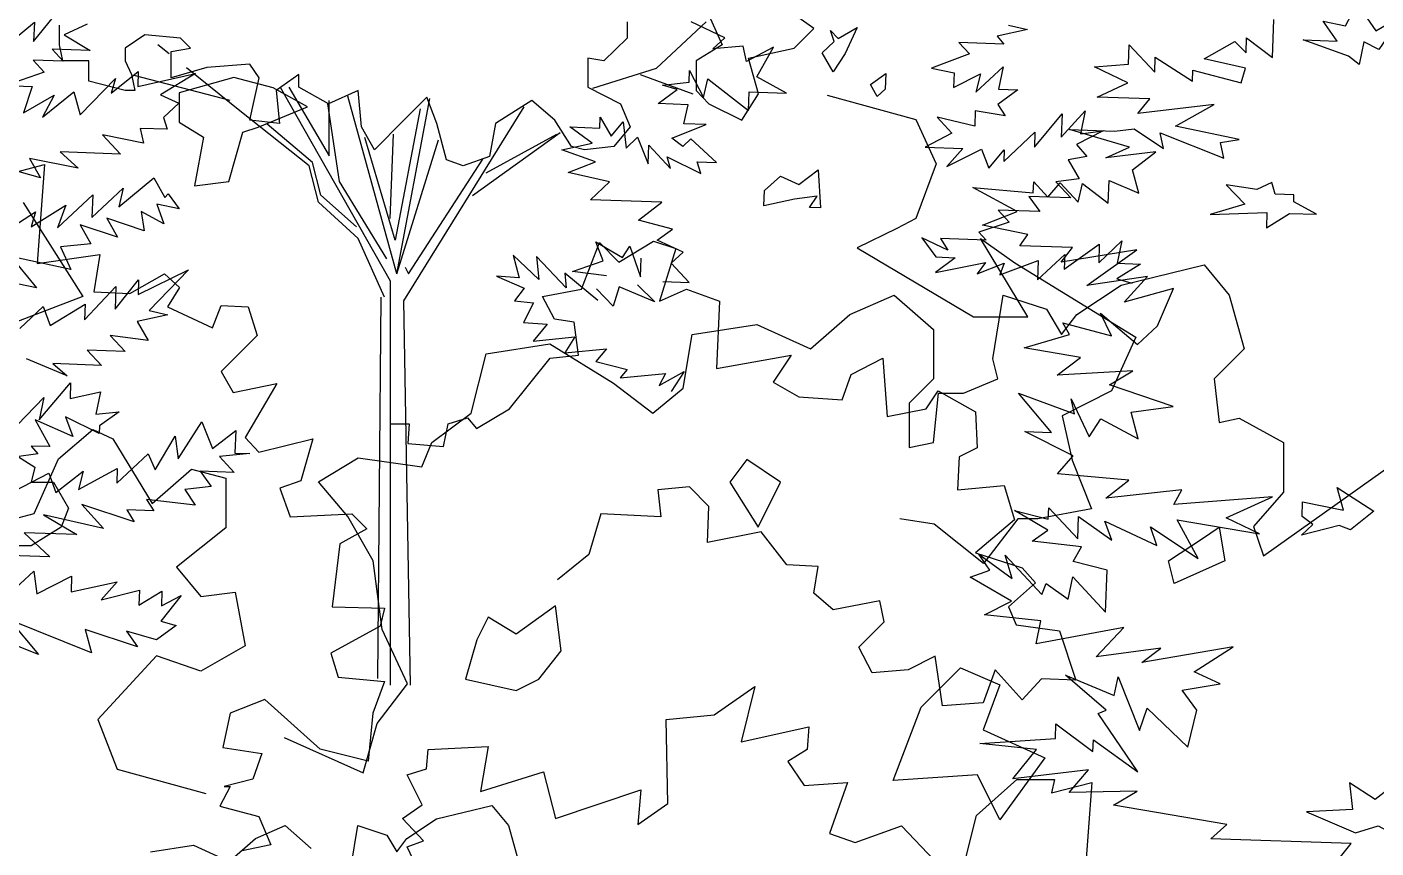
# Model space of a CAD drawing. Header units: inches. Extents: x -11 to 128, y 7 to 56.
# Drawn here: x 61.2419 to 61.6682, y 23.1173 to 23.3767 of the extents above; entities that cross this region are included whole.
import ezdxf

# ---------------------------------------------------------------- set-up
doc = ezdxf.new("R2010")
doc.units = ezdxf.units.IN
doc.header["$MEASUREMENT"] = 0
doc.layers.add('CAY', color=94, linetype='Continuous')
doc.layers.add('CAY-3', color=61, linetype='Continuous')
picture_1 = doc.add_image_def('image1.jpg', size_in_pixel=(1680, 1093))

# ---------------------------------------------------------------- blocks, each defined once
blk = doc.blocks.new('A$C76451831')
at = {"layer": 'CAY'}
for p, q in [((2385.26, 1838.17), (2361.63, 1849.42)), ((2598.44, 1843.87), (2576.97, 1839.18)), ((2584.95, 1847.06), (2598.44, 1843.87)), ((2376.83, 1830.3), (2385.26, 1838.17)), ((2581.76, 1833.57), (2550.08, 1834.68)), ((2550.08, 1834.68), (2557.51, 1826.71)), ((2576.97, 1839.18), (2581.76, 1833.57)), ((2398.19, 1832.28), (2376.83, 1830.3)), ((2400.53, 1821.31), (2398.19, 1832.28)), ((2419.46, 1831.53), (2400.53, 1821.31)), ((2407.86, 1810.63), (2419.46, 1831.53)), ((2557.51, 1826.71), (2530.88, 1816.76)), ((2360.15, 1806.86), (2360.43, 1815.01)), ((2360.43, 1815.01), (2370.19, 1796.08)), ((2530.88, 1816.76), (2546.62, 1813.49)), ((2562.01, 1799.81), (2581.21, 1817.72)), ((2581.21, 1817.72), (2577.94, 1801.97)), ((2341.5, 1804.79), (2360.15, 1806.86)), ((2351.81, 1801.71), (2341.5, 1804.79)), ((2370.19, 1796.08), (2373.37, 1809.12)), ((2373.37, 1809.12), (2402.04, 1786.81)), ((2428.75, 1799.02), (2407.86, 1810.63)), ((2546.62, 1813.49), (2546.26, 1803.08)), ((2546.26, 1803.08), (2565.18, 1812.84)), ((2565.18, 1812.84), (2562.01, 1799.81)), ((2338.32, 1791.75), (2351.81, 1801.71)), ((2402.04, 1786.81), (2402.5, 1799.94)), ((2402.5, 1799.94), (2428.75, 1799.02)), ((2591.52, 1801.5), (2577.56, 1791.1)), ((2577.94, 1801.97), (2591.52, 1801.5)), ((2359.59, 1791.01), (2338.32, 1791.75)), ((2356.4, 1777.52), (2359.59, 1791.01)), ((2561.55, 1786.68), (2561.17, 1775.81)), ((2582.72, 1783.22), (2561.55, 1786.68)), ((2577.56, 1791.1), (2582.72, 1783.22)), ((2622.08, 1768.24), (2639.04, 1786.69)), ((2639.04, 1786.69), (2635.75, 1770.49)), ((2297.39, 1774.6), (2297.66, 1782.29)), ((2297.66, 1782.29), (2305.35, 1768.88)), ((2305.35, 1768.88), (2313.86, 1779.01)), ((2313.86, 1779.01), (2315.93, 1760.35)), ((2347.89, 1767.39), (2372.24, 1776.97)), ((2372.24, 1776.97), (2356.4, 1777.52)), ((2561.17, 1775.81), (2534.65, 1782.18)), ((2534.65, 1782.18), (2545.14, 1770.93)), ((2603.25, 1761.19), (2622.65, 1784.54)), ((2622.65, 1784.54), (2622.08, 1768.24)), ((2292.03, 1763.9), (2276.12, 1775.34)), ((2276.12, 1775.34), (2297.39, 1774.6)), ((2315.93, 1760.35), (2323.91, 1768.23)), ((2323.91, 1768.23), (2331.4, 1749.38)), ((2355.85, 1761.67), (2347.89, 1767.39)), ((2361.47, 1766.92), (2355.85, 1761.67)), ((2379.47, 1750.42), (2361.47, 1766.92)), ((2545.14, 1770.93), (2526.22, 1761.16)), ((2581.6, 1751.07), (2603.62, 1771.61)), ((2603.62, 1771.61), (2603.25, 1761.19)), ((2651.69, 1772.65), (2632.77, 1762.88)), ((2635.75, 1770.49), (2651.69, 1772.65)), ((2270.57, 1759.21), (2292.03, 1763.9)), ((2294.29, 1750.68), (2270.57, 1759.21)), ((2331.4, 1749.38), (2331.86, 1762.51)), ((2331.86, 1762.51), (2347.15, 1746.11)), ((2526.22, 1761.16), (2552.92, 1760.23)), ((2552.92, 1760.23), (2541.6, 1747.48)), ((2541.6, 1747.48), (2566.05, 1759.77)), ((2566.05, 1759.77), (2571.02, 1746.45)), ((2571.02, 1746.45), (2581.89, 1759.22)), ((2581.89, 1759.22), (2581.6, 1751.07)), ((2632.77, 1762.88), (2640.18, 1754.46)), ((2275, 1743.19), (2294.29, 1750.68)), ((2347.15, 1746.11), (2344.72, 1754.36)), ((2344.72, 1754.36), (2368.33, 1742.65)), ((2365.9, 1750.9), (2379.47, 1750.42)), ((2368.33, 1742.65), (2365.9, 1750.9)), ((2640.18, 1754.46), (2626.96, 1752.21)), ((2626.96, 1752.21), (2634.64, 1738.79)), ((2304.23, 1736.73), (2275, 1743.19)), ((2634.64, 1738.79), (2618.26, 1736.64)), ((2290.64, 1724.06), (2304.23, 1736.73)), ((2618.26, 1736.64), (2628.74, 1725.4)), ((1891.44, 1722.19), (1933.31, 1656.12)), ((2340.88, 1722.3), (2290.64, 1724.06)), ((2324.58, 1709.73), (2340.88, 1722.3)), ((2628.74, 1725.4), (2599.32, 1726.42)), ((2599.32, 1726.42), (2607.1, 1715.73)), ((2348.38, 1703.45), (2324.58, 1709.73)), ((2577.68, 1716.75), (2585.55, 1708.32)), ((2607.1, 1715.73), (2577.68, 1716.75)), ((2337.68, 1695.67), (2348.38, 1703.45)), ((2585.55, 1708.32), (2564.01, 1701.36)), ((2564.01, 1701.36), (2569.25, 1695.74)), ((2294.59, 1694.45), (2313.24, 1683.37)), ((2299.57, 1681.13), (2294.59, 1694.45)), ((2313.24, 1683.37), (2318.5, 1691.35)), ((2318.5, 1691.35), (2325.91, 1669.79)), ((2355.97, 1687.32), (2337.68, 1695.67)), ((2523.99, 1697.32), (2533.94, 1683.83)), ((2542.26, 1688.52), (2523.99, 1697.32)), ((2569.25, 1695.74), (2537.11, 1696.86)), ((2537.11, 1696.86), (2542.26, 1688.52)), ((2624.27, 1675.23), (2648.9, 1692.96)), ((2648.45, 1679.83), (2664.84, 1695.12)), ((2648.9, 1692.96), (2648.45, 1679.83)), ((2664.84, 1695.12), (2661.57, 1679.37)), ((2236.31, 1685.23), (2240.6, 1669.26)), ((2254.38, 1667.88), (2236.31, 1685.23)), ((2252.8, 1684.11), (2254.38, 1667.88)), ((2273.61, 1662.02), (2252.8, 1684.11)), ((2278.01, 1673.72), (2299.57, 1681.13)), ((2325.91, 1669.79), (2326.36, 1682.92)), ((2347.54, 1679.46), (2355.97, 1687.32)), ((2547.52, 1683.35), (2533.56, 1672.96)), ((2533.94, 1683.83), (2547.52, 1683.35)), ((2578.82, 1671.38), (2605.9, 1681.31)), ((2605.43, 1667.73), (2624.63, 1685.65)), ((2605.9, 1681.31), (2605.43, 1667.73)), ((2624.63, 1685.65), (2624.27, 1675.23)), ((2272.6, 1672.39), (2273.61, 1662.02)), ((2295.85, 1653.27), (2272.6, 1672.39)), ((2301.92, 1670.62), (2278.01, 1673.72)), ((2360.21, 1665.87), (2347.54, 1679.46)), ((2533.56, 1672.96), (2568.69, 1679.89)), ((2568.69, 1679.89), (2562.98, 1671.93)), ((2562.98, 1671.93), (2581.82, 1679.44)), ((2581.82, 1679.44), (2578.82, 1671.38)), ((2677.86, 1678.8), (2661.19, 1668.5)), ((2661.57, 1679.37), (2677.86, 1678.8)), ((2664.25, 1664.12), (2722.62, 1678.28)), ((2722.62, 1678.28), (2740.31, 1657.04)), ((2224.56, 1670.43), (2244.05, 1661.86)), ((2240.6, 1669.26), (2224.56, 1670.43)), ((2244.05, 1661.86), (2237.18, 1653)), ((2310.84, 1662.93), (2306.71, 1649.32)), ((2336, 1652.18), (2310.84, 1662.93)), ((2323.91, 1664.2), (2336, 1652.18)), ((2341.65, 1666.52), (2360.21, 1665.87)), ((2633, 1643.47), (2664.25, 1664.12)), ((2661.19, 1668.5), (2671.96, 1665.41)), ((1933.31, 1656.12), (1850.76, 1624.27)), ((2237.18, 1653), (2250.52, 1651.57)), ((2306.71, 1649.32), (2295.06, 1661.39)), ((2473.21, 1643.47), (2504.46, 1657.04)), ((2504.46, 1657.04), (2532.18, 1632.86)), ((2574.04, 1612.21), (2581.11, 1657.04)), ((2581.11, 1657.04), (2611.77, 1647.01)), ((2740.31, 1657.04), (2750.93, 1619.29)), ((2250.52, 1651.57), (2243.68, 1637.7)), ((2445.5, 1619.29), (2473.21, 1643.47)), ((2611.77, 1647.01), (2622.39, 1629.32)), ((2622.39, 1629.32), (2633, 1643.47)), ((2243.68, 1637.7), (2260.17, 1636.58)), ((2260.17, 1636.58), (2250.41, 1624.7)), ((2362.36, 1629.32), (2407.77, 1636.4)), ((2407.77, 1636.4), (2445.5, 1619.29)), ((2250.41, 1624.7), (2279.71, 1627.56)), ((2279.71, 1627.56), (2272.61, 1616.4)), ((2355.88, 1591.57), (2362.36, 1629.32)), ((2532.18, 1632.86), (2532.18, 1598.05)), ((2206.7, 1573.87), (2217.32, 1615.75)), ((2217.32, 1615.75), (2262.13, 1622.83)), ((2262.13, 1622.83), (2306.94, 1595.11)), ((2272.61, 1616.4), (2301.91, 1619.26)), ((2301.91, 1619.26), (2294.59, 1610.35)), ((2750.93, 1619.29), (2729.7, 1598.05)), ((2294.59, 1610.35), (2316.52, 1604.76)), ((2316.52, 1604.76), (2311.64, 1598.82)), ((2577.58, 1598.05), (2574.04, 1612.21)), ((2311.64, 1598.82), (2343.64, 1601.95)), ((2339.03, 1593.3), (2356.71, 1603.22)), ((2343.64, 1601.95), (2339.03, 1593.3)), ((2356.71, 1603.22), (2347.62, 1589.13)), ((2532.18, 1598.05), (2515.08, 1580.95)), ((2553.4, 1588.03), (2577.58, 1598.05)), ((2729.7, 1598.05), (2733.24, 1567.38)), ((2306.94, 1595.11), (2334.65, 1573.87)), ((2334.65, 1573.87), (2355.88, 1591.57)), ((2532.18, 1553.22), (2535.71, 1588.03)), ((2535.71, 1588.03), (2553.4, 1588.03)), ((2515.08, 1580.95), (2515.08, 1549.69)), ((2178.99, 1553.22), (2206.7, 1573.87)), ((2733.24, 1567.38), (2747.39, 1570.33)), ((2747.39, 1570.33), (2778.64, 1553.22)), ((1916.21, 1541.69), (1940.38, 1562.33)), ((1940.38, 1562.33), (1954.53, 1555.85)), ((1954.53, 1555.85), (1982.25, 1510.43)), ((2171.92, 1536.12), (2178.99, 1553.22)), ((2515.08, 1549.69), (2532.18, 1553.22)), ((2778.64, 1553.22), (2778.64, 1518.42)), ((1899.11, 1503.35), (1916.21, 1541.69)), ((2099.39, 1525.5), (2127.11, 1542.61)), ((2127.11, 1542.61), (2171.92, 1536.12)), ((2764.49, 1473.59), (2857.65, 1539.66)), ((1982.25, 1510.43), (2009.96, 1534.61)), ((2009.96, 1534.61), (2034.13, 1528.12)), ((2034.13, 1528.12), (2034.13, 1493.32)), ((2120.03, 1501.32), (2099.39, 1525.5)), ((2778.64, 1518.42), (2757.41, 1494.24)), ((1874.34, 1496.86), (1899.11, 1503.35)), ((2137.72, 1470.05), (2120.03, 1501.32)), ((2034.13, 1493.32), (1999.34, 1465.6)), ((2757.41, 1494.24), (2764.49, 1473.59)), ((1999.34, 1465.6), (2016.44, 1444.95)), ((2144.2, 1421.69), (2137.72, 1470.05)), ((2016.44, 1444.95), (2040.62, 1447.9)), ((2040.62, 1447.9), (2047.69, 1410.15)), ((2161.89, 1383.34), (2144.2, 1421.69)), ((2047.69, 1410.15), (2016.44, 1392.45)), ((1985.19, 1403.07), (1943.92, 1358.24)), ((2016.44, 1392.45), (1985.19, 1403.07)), ((2140.67, 1355.62), (2161.89, 1383.34)), ((1943.92, 1358.24), (1957.48, 1323.44)), ((2130.64, 1320.82), (2140.67, 1355.62)), ((2075.22, 1345.59), (2130.64, 1320.82)), ((1957.48, 1323.44), (2019.98, 1306.33)), ((4834.43, 569.52), (4869.41, 602.16)), ((5268.01, 577.07), (5268.94, 603.78)), ((5249.55, 580.43), (5249.91, 590.84)), ((5249.91, 590.84), (5268.01, 577.07)), ((4491.49, 579.54), (4483.4, 586.04)), ((5166.8, 572.44), (5167.27, 586.02)), ((5167.27, 586.02), (5185.18, 566.81)), ((5219.94, 576.02), (5241.67, 588.41)), ((5241.67, 588.41), (5249.55, 580.43)), ((4541.19, 539.64), (4503.71, 569.74)), ((5142.71, 570.56), (5166.8, 572.44)), ((5166.34, 559.31), (5142.71, 570.56)), ((5185.18, 566.81), (5185.54, 577.23)), ((5185.54, 577.23), (5211.69, 560.45)), ((5249.17, 569.56), (5219.94, 576.02)), ((4534.5, 546.71), (4466.89, 564.41)), ((4789.61, 555.37), (4834.43, 569.52)), ((4823.03, 565.2), (4859.98, 551.43)), ((5211.69, 560.45), (5211.96, 568.14)), ((5211.96, 568.14), (5246.09, 559.24)), ((5246.09, 559.24), (5249.17, 569.56)), ((4647.32, 419.7), (4569.92, 556.01)), ((4575.78, 556.15), (4604.08, 507.78)), ((5144.69, 549.18), (5166.34, 559.31)), ((4602.9, 544.36), (4611.16, 489.69)), ((4604.08, 507.78), (4604.08, 546.71)), ((4651.64, 424.81), (4617.3, 549.89)), ((4651.64, 424.81), (4674.99, 548.11)), ((4656.75, 405.93), (4741.29, 542.41)), ((5181.8, 547.89), (5144.69, 549.18)), ((5173.29, 537.76), (5181.8, 547.89)), ((5226.98, 544.04), (5173.29, 537.76)), ((5199.71, 528.68), (5226.98, 544.04)), ((4589.93, 500.71), (4541.19, 539.64)), ((4668.15, 540.82), (4650.46, 448.4)), ((4592.29, 503.06), (4560.45, 530.2)), ((4646.93, 463.74), (4649.28, 523.12)), ((4705.1, 479.86), (4766.82, 524.3)), ((4714.54, 495.99), (4764.46, 523.12)), ((5125.31, 526.29), (5156.99, 525.18)), ((5167.47, 513.94), (5125.31, 526.29)), ((5156.99, 525.18), (5170.65, 526.97)), ((5170.65, 526.97), (5191.46, 513.1)), ((5189.12, 524.06), (5233.82, 506.18)), ((5191.46, 513.1), (5189.12, 524.06)), ((5244.7, 519.4), (5199.71, 528.68)), ((4650.46, 448.4), (4629.24, 520.76)), ((4651.64, 424.81), (4681.18, 519.19)), ((5150.9, 506.35), (5167.47, 513.94)), ((5231.48, 517.14), (5244.7, 519.4)), ((5233.82, 506.18), (5231.48, 517.14)), ((4659.9, 424.81), (4712.18, 505.42)), ((5185.94, 510.57), (5150.9, 506.35)), ((5169.64, 497.99), (5185.94, 510.57)), ((4596.61, 475.14), (4589.93, 500.71)), ((4598.18, 480.26), (4592.29, 503.06)), ((5174.04, 481.52), (5169.64, 497.99)), ((4611.16, 489.69), (4644.57, 435.43)), ((5057.27, 485.6), (5099.74, 481.85)), ((5088.4, 468.64), (5057.27, 485.6)), ((5099.74, 481.85), (5100.01, 489.54)), ((5100.01, 489.54), (5110.05, 478.77)), ((5110.05, 478.77), (5118.57, 488.9)), ((5118.57, 488.9), (5131.23, 475.31)), ((5131.23, 475.31), (5134.41, 488.34)), ((5134.41, 488.34), (5152.5, 474.56)), ((5152.5, 474.56), (5153.06, 490.41)), ((5153.06, 490.41), (5174.04, 481.52)), ((4624.52, 449.58), (4596.61, 475.14)), ((4623.34, 457.84), (4598.18, 480.26)), ((5064.05, 459.07), (5088.4, 468.64)), ((5096, 452.51), (5064.05, 459.07)), ((4642.99, 408.29), (4624.52, 449.58)), ((5062.55, 449.63), (5086.72, 432.52)), ((5090.28, 444.55), (5096, 452.51)), ((5127.39, 443.26), (5090.28, 444.55)), ((5119.34, 433.11), (5127.39, 443.26)), ((5172.65, 441.67), (5119.34, 433.11)), ((5137.34, 416.61), (5172.65, 441.67)), ((4657.54, 429.53), (4659.9, 424.81)), ((4647.32, 135.38), (4647.32, 419.7)), ((5180.15, 422.83), (5137.34, 416.61)), ((5163.66, 404.81), (5180.15, 422.83)), ((5198.44, 414.48), (5163.66, 404.81)), ((5187.1, 388.13), (5198.44, 414.48)), ((4638.28, 140.1), (4640.64, 408.29)), ((4661.47, 135.38), (4656.75, 405.93)), ((5120.57, 390.45), (5154.68, 381.1)), ((5125.26, 382.13), (5120.57, 390.45)), ((5154.68, 381.1), (5147.08, 397.23)), ((5147.08, 397.23), (5173.04, 375.02)), ((5093.21, 372.82), (5125.26, 382.13)), ((5171.94, 380.31), (5154.84, 342.56)), ((5173.04, 375.02), (5187.1, 388.13)), ((5132.85, 366), (5093.21, 372.82)), ((5116.55, 353.42), (5132.85, 366)), ((5169.68, 356.55), (5116.55, 353.42)), ((5153.48, 346.69), (5169.68, 356.55)), ((5154.84, 342.56), (5120.06, 324.86)), ((5198.26, 331.53), (5153.48, 346.69)), ((5112.43, 313.22), (5089.38, 340.77)), ((5089.38, 340.77), (5128.75, 326.25)), ((5126.39, 336.76), (5139.05, 310.02)), ((5128.75, 326.25), (5126.39, 336.76)), ((5120.06, 324.86), (5127.13, 293.6)), ((5139.05, 310.02), (5147.21, 322.88)), ((5147.21, 322.88), (5173.45, 308.82)), ((5168.67, 327.57), (5198.26, 331.53)), ((5173.45, 308.82), (5168.67, 327.57)), ((5093.87, 313.86), (5112.43, 313.22)), ((5127.72, 296.82), (5093.87, 313.86)), ((5116.85, 284.05), (5127.72, 296.82)), ((5127.13, 293.6), (5140.69, 259.39)), ((5166.99, 279.58), (5116.85, 284.05)), ((5150.69, 267), (5166.99, 279.58)), ((5204.37, 272.83), (5150.69, 267)), ((5198.57, 262.61), (5204.37, 272.83)), ((5268.09, 267.89), (5198.57, 262.61)), ((5235.4, 253.16), (5268.09, 267.89)), ((5110.03, 244.39), (5086.5, 258.36)), ((5086.5, 258.36), (5110.3, 252.09)), ((5140.69, 259.39), (5102.96, 252.31)), ((5110.3, 252.09), (5110.58, 260.24)), ((5110.58, 260.24), (5131.11, 238.22)), ((5029.84, 248.77), (5005.67, 252.31)), ((5064.63, 221.05), (5029.84, 248.77)), ((5088.81, 252.31), (5064.63, 221.05)), ((5102.96, 252.31), (5088.81, 252.31)), ((5131.11, 238.22), (5131.66, 254.07)), ((5131.66, 254.07), (5155.1, 237.38)), ((5155.1, 237.38), (5150.12, 250.7)), ((5150.12, 250.7), (5186.68, 233.56)), ((5200.91, 251.65), (5259.03, 241.91)), ((5215.82, 224.38), (5200.91, 251.65)), ((5259.03, 241.91), (5235.4, 253.16)), ((5098.88, 236.62), (5110.03, 244.39)), ((5186.68, 233.56), (5182.16, 246.86)), ((5182.16, 246.86), (5215.82, 224.38)), ((5133.64, 232.69), (5098.88, 236.62)), ((5127.84, 222.47), (5133.64, 232.69)), ((5069.17, 216.35), (5061.4, 227.51)), ((5061.4, 227.51), (5084.82, 210.37)), ((5079.96, 226.86), (5105.73, 199.21)), ((5084.82, 210.37), (5079.96, 226.86)), ((5151.64, 216.19), (5127.84, 222.47)), ((5055.4, 211.39), (5069.17, 216.35)), ((5084.27, 194.52), (5055.4, 211.39)), ((5124.19, 195.85), (5127.46, 211.6)), ((5127.46, 211.6), (5150.61, 186.76)), ((5150.61, 186.76), (5151.64, 216.19)), ((5105.73, 199.21), (5108.71, 206.81)), ((5108.71, 206.81), (5124.19, 195.85)), ((5065.35, 184.75), (5084.27, 194.52)), ((5105.08, 180.65), (5065.35, 184.75)), ((5101.8, 164.44), (5105.08, 180.65)), ((5163.37, 175.89), (5101.8, 164.44)), ((5144.07, 155.26), (5163.37, 175.89)), ((5240.39, 162.32), (5176.11, 151.42)), ((5213.04, 144.69), (5240.39, 162.32)), ((5189.6, 161.37), (5144.07, 155.26)), ((5176.11, 151.42), (5189.6, 161.37)), ((5231.32, 136.34), (5213.04, 144.69)), ((5150.92, 117.85), (5122.33, 142.42)), ((5122.33, 142.42), (5156.72, 128.07)), ((5156.72, 128.07), (5159.44, 141.12)), ((5159.44, 141.12), (5174.44, 103.42)), ((5204.43, 131.84), (5231.32, 136.34)), ((5214.82, 117.88), (5204.43, 131.84)), ((5145.4, 115.32), (5150.92, 117.85)), ((5173.42, 74.45), (5145.4, 115.32)), ((5174.44, 103.42), (5179.97, 119.1)), ((5179.97, 119.1), (5208.47, 91.81)), ((5208.47, 91.81), (5214.82, 117.88)), ((5115.33, 97.78), (5115.69, 108.2)), ((5115.69, 108.2), (5141.75, 88.7)), ((5062.19, 94.2), (5115.33, 97.78)), ((5141.75, 88.7), (5142.03, 96.85)), ((5142.03, 96.85), (5173.42, 74.45)), ((5101.92, 90.09), (5062.19, 94.2)), ((5085.34, 69.36), (5101.92, 90.09)), ((5138.57, 75.66), (5085.34, 69.36)), ((5124.88, 59.82), (5138.57, 75.66)), ((5172.95, 60.86), (5124.88, 59.82)), ((5156.29, 51.02), (5172.95, 60.86)), ((5236.02, 37.35), (5156.29, 51.02)), ((5224.8, 27.32), (5236.02, 37.35)), ((5323.46, 23.87), (5224.8, 27.32)), ((5314.94, 13.29), (5323.46, 23.87))]:
    blk.add_line(p, q, dxfattribs=at)
for points in [[(4765.49, 2131.23), (4793.97, 2138.62), (4788.7, 2069.01), (4832.99, 2075.34), (4828.77, 2048.97), (4854.09, 2047.91), (4878.34, 2061.62), (4888.89, 2052.13), (4880.45, 2038.42), (4912.09, 2023.66), (4918.42, 2039.48), (4937.41, 2038.42), (4943.73, 2018.38), (4918.42, 1993.07), (4926.86, 1978.3), (4957.45, 1984.63), (4935.3, 1946.66), (4944.79, 1936.12), (4982.76, 1945.61), (4974.32, 1916.08), (4959.56, 1910.8), (4966.94, 1890.77), (5010.18, 1892.87), (5020.73, 1882.33), (5001.74, 1871.78), (4996.47, 1827.48), (5033.38, 1826.43), (5030.22, 1813.77), (4995.41, 1794.79), (5000.69, 1777.91), (5033.38, 1774.75), (5024.95, 1752.6), (5021.78, 1718.85), (4988.03, 1727.29), (4949.01, 1762.09), (4924.75, 1752.6), (4919.48, 1728.34), (4946.9, 1724.12), (4940.57, 1706.2), (4920.53, 1700.92), (4924.75, 1700.92), (4917.37, 1687.21), (4944.79, 1679.83), (4953.23, 1659.79), (4933.19, 1655.57)], [(2492.57, 1796.79), (2487.87, 1805.12), (2498.57, 1812.9), (2498.19, 1802.04), (2492.57, 1796.79)], [(5057.62, 1640.55), (5049.18, 1658.48), (5060.78, 1662.7), (5046.02, 1678.52), (5059.73, 1688.01), (5049.18, 1709.11), (5062.89, 1713.33), (5063.95, 1727.04), (5106.14, 1729.15), (5100.86, 1697.51), (5145.16, 1711.22), (5153.6, 1678.52), (5213.71, 1698.56), (5211.6, 1674.3), (5232.7, 1689.07), (5231.64, 1748.13), (5265.39, 1751.3), (5293.87, 1771.33), (5284.38, 1732.31), (5331.84, 1742.86), (5330.78, 1727.04), (5317.07, 1718.6), (5328.67, 1701.72), (5359.26, 1703.83), (5346.6, 1667.97), (5364.53, 1661.65), (5397.23, 1673.25), (5420.43, 1648.99)], [(5441.53, 1646.88), (5449.96, 1680.63), (5478.44, 1705.94), (5504.81, 1705.94), (5502.7, 1696.45), (5531.17, 1703.83), (5525.9, 1634.22)], [(1981.05, 1265.17), (2011.31, 1269.89), (2036.47, 1258.48), (2054.94, 1274.61), (2075.78, 1283.65), (2094.25, 1267.53)], [(2122.16, 1253.76), (2126.88, 1283.65), (2147.32, 1276.97), (2154.39, 1265.17), (2161.47, 1274.61), (2182.3, 1288.37), (2221.22, 1297.81), (2233.01, 1283.65), (2240.09, 1258.48)], [(4371.86, 581.43), (4396.59, 601.87), (4396.11, 588.29), (4421.22, 619.6)], [(4433.7, 600.57), (4417.58, 592.98), (4435.77, 581.92), (4409.07, 582.85), (4416.93, 574.41), (4395.66, 575.16), (4403.52, 566.72), (4376.45, 557.24), (4395.01, 556.59), (4388.93, 538.22), (4410.66, 550.61), (4402.41, 535.03), (4424.33, 552.85), (4428.76, 536.83), (4453.66, 562.25), (4450.58, 551.93), (4469.69, 567.13), (4469.33, 556.72), (4509.97, 565.72), (4485.43, 550.71), (4498.37, 544.82), (4487.59, 534.77), (4490.02, 526.53), (4471.02, 527.19), (4473.37, 516.68), (4444.58, 522.67), (4457.24, 509.09), (4414.7, 510.57), (4427.44, 499.25), (4393.24, 505.88), (4400.92, 492.47), (4369.06, 501.28)], [(4370.02, 450.93), (4397.37, 468.56), (4394.28, 457.79), (4418.83, 473.25), (4412.83, 457.14), (4437.66, 480.3), (4437.1, 464.45), (4459.12, 484.99), (4455.95, 471.96), (4480.68, 492.4), (4488.35, 478.53), (4490.71, 481.17), (4498.49, 470.47), (4482.74, 473.74), (4487.7, 459.97), (4471.69, 468.69), (4473.93, 455.01), (4447.51, 464.09), (4455.2, 450.68), (4428.77, 459.31), (4436.46, 445.89), (4415.09, 443.92), (4422.23, 427.8), (4379.95, 436.98), (4398.22, 415.04), (4366.28, 421.59)], [(4386.35, 386.44), (4402.74, 401.73), (4407.71, 388.41), (4432.25, 403.42), (4431.87, 392.56), (4453.98, 415.81), (4453.43, 399.96), (4470.02, 420.69), (4469.65, 410.28), (4505.15, 427.63), (4477.42, 399.13), (4490.45, 395.95), (4468.99, 391.26), (4476.68, 377.85), (4450.07, 381.5), (4460.55, 370.25), (4433.85, 371.18), (4443.89, 360.4), (4409.5, 361.61), (4419.62, 353.09), (4391.03, 364.97)], [(4378.31, 311.92), (4403.23, 337.8), (4399.96, 322.04), (4422.16, 348.02), (4421.78, 337.15), (4443.24, 341.84), (4439.98, 326.09), (4456.35, 327.78), (4442.41, 317.84), (4442.22, 312.41), (4418.61, 324.11), (4423.57, 310.34), (4397.24, 322.14), (4407.46, 303.2), (4394.33, 303.65), (4399.12, 298.05), (4367.25, 293.72)], [(4382.35, 271.89), (4406.81, 284.63), (4411.76, 270.86), (4430.87, 286.06), (4427.7, 273.02), (4454.96, 287.94), (4454.59, 277.52), (4476.61, 298.06), (4481.66, 287), (4495.62, 310.54), (4497.79, 294.6), (4514.56, 320.76), (4522.06, 301.91), (4538.36, 314.49), (4537.8, 298.64), (4548.21, 298.28), (4526.85, 296.31), (4537.33, 285.06), (4513.34, 285.9), (4521.13, 275.2), (4502.47, 273.13), (4509.79, 262), (4475.49, 265.91), (4480.65, 258.03), (4461.64, 258.69), (4466.79, 250.35), (4430.05, 262.51), (4445.32, 245.66), (4403.06, 255.3), (4426.59, 241.33), (4389.48, 242.62), (4407.47, 225.68), (4364.92, 227.16)], [(4377.04, 197.72), (4396.24, 215.64), (4398.4, 199.7), (4422.85, 211.99), (4422.47, 201.12), (4454.89, 208.15), (4443.57, 195.4), (4470.54, 202.17), (4470.18, 191.75), (4486.38, 201.61), (4486.02, 191.2), (4499.87, 198.42), (4485.64, 180.33), (4496.41, 177.24), (4482.46, 167.3), (4461.38, 173.47), (4469.15, 162.32), (4432.42, 174.48), (4436.83, 158.01), (4379.18, 181.33), (4399.63, 157.04), (4354.93, 174.47)], [(4813.98, 602.16), (4813.98, 590.76), (4797.48, 574.63), (4786.08, 576.6), (4786.08, 556.15), (4809.27, 544.36), (4815.95, 528.23), (4804.55, 514.47), (4783.72, 512.11), (4774.68, 514.47), (4762.88, 532.95), (4746.77, 546.71), (4721.22, 530.59), (4716.89, 507.39), (4698.42, 500.71), (4686.63, 505.03), (4679.94, 530.59), (4672.87, 549.07), (4656.75, 532.95), (4635.92, 512.11), (4626.88, 528.23), (4624.52, 553.79), (4603.69, 544.36), (4582.85, 556.15), (4582.85, 565.2), (4566.74, 553.79), (4569.1, 530.59), (4548.26, 532.95), (4554.94, 562.84), (4548.26, 572.28), (4517.99, 569.92), (4492.84, 562.84), (4492.84, 581.32), (4506.6, 583.68), (4499.52, 590.76), (4474.36, 593.12), (4460.61, 583.68), (4460.61, 574.63), (4464.93, 565.2), (4467.29, 553.79), (4460.61, 553.79), (4435.05, 560.48), (4435.05, 574.63), (4416.58, 574.63), (4414.22, 586.04), (4414.22, 599.8)]]:
    blk.add_lwpolyline(points, dxfattribs=at)
for points in [[(4784.52, 1915.19), (4800.35, 1915.19), (4810.91, 1896.71), (4805.63, 1883.5), (4784.52, 1870.3), (4752.84, 1870.3), (4739.65, 1886.14), (4737.01, 1904.63), (4758.12, 1904.63), (4760.76, 1920.47), (4766.04, 1938.95), (4787.16, 1925.75)], [(2453.77, 1827.61), (2462.2, 1835.48), (2459.75, 1843.27), (2464.99, 1837.65), (2478.4, 1845.34), (2470.06, 1827.05), (2461.46, 1814.2)], [(2452.67, 1718.4), (2444.98, 1718.67), (2450.24, 1726.64), (2434.31, 1724.48), (2412.84, 1719.79), (2413.22, 1730.66), (2424.45, 1740.69), (2437.38, 1734.8), (2450.89, 1745.21)], [(2424.51, 1525.4), (2400.76, 1541.24), (2388.88, 1525.4), (2408.68, 1493.71)], [(2721.43, 1485.79), (2733.31, 1493.71), (2737.27, 1469.95), (2701.64, 1454.11), (2697.68, 1469.95)], [(2270.12, 1406.58), (2266.16, 1438.27), (2238.45, 1418.46), (2218.65, 1430.34), (2210.73, 1414.5), (2202.82, 1386.78), (2238.45, 1378.86), (2254.28, 1386.78)], [(2523.49, 1366.98), (2551.2, 1394.7), (2578.91, 1382.82), (2567.03, 1351.13), (2610.58, 1331.33), (2578.91, 1287.77), (2563.08, 1319.45), (2503.69, 1315.49)], [(4892.21, 659.97), (4885.53, 671.37), (4869.41, 671.37), (4869.41, 643.85), (4852.9, 632.05), (4836.78, 636.77), (4843.86, 609.24), (4871.37, 606.88), (4880.81, 586.04), (4862.33, 574.63), (4862.33, 553.79), (4871.37, 544.36), (4894.57, 532.95), (4906.36, 551.43), (4899.28, 576.6), (4931.52, 583.68), (4945.27, 597.44), (4922.48, 613.57), (4915.4, 636.77), (4889.85, 630.08)], [(5321.51, 577.92), (5289.74, 589.45), (5313.73, 588.62), (5303.79, 602.56), (5319.54, 599.29), (5327.79, 614.87), (5340.72, 595.83), (5354.13, 603.52), (5348.22, 590.13), (5342.97, 582.61), (5332.29, 587.97), (5329.02, 572.21)], [(5270.09, 480.89), (5267.66, 489.13), (5257.06, 484.06), (5235.43, 487.54), (5248.55, 473.93), (5224.28, 466.62), (5264.2, 467.94), (5263.82, 457.08), (5280.04, 467.39), (5299.05, 466.73), (5283.04, 475.45), (5283.22, 480.43)], [(5288.9, 254.01), (5289.27, 264.43), (5318.06, 258.44), (5313.63, 274.46), (5339.33, 257.69), (5323.02, 244.66), (5314.96, 247.66), (5288.45, 240.88), (5296.41, 248.31)], [(5395.07, 24.09), (5390.74, 42.83), (5371.82, 46.21), (5391.29, 58.68), (5353.54, 54.56), (5353.92, 65.42), (5340.41, 55.01), (5322.23, 66.53), (5324.3, 47.87), (5292.07, 46.28), (5326.45, 31.48), (5342.48, 36.36), (5363.39, 25.2), (5376.78, 32.44)]]:
    blk.add_lwpolyline(points, close=True, dxfattribs=at)
at = {"layer": 'CAY-3'}
for p, q in [((4954.64, 550.49), (5017.14, 533.39)), ((5017.14, 533.39), (5031.3, 502.12)), ((5031.3, 502.12), (5017.14, 463.78)), ((5003.58, 456.71), (4975.87, 443.14)), ((5017.14, 463.78), (5003.58, 456.71)), ((5095.88, 394.47), (5062.55, 449.63)), ((4975.87, 443.14), (5057.56, 394.47)), ((5086.72, 432.52), (5171.94, 380.31)), ((5057.56, 394.47), (5095.88, 394.47))]:
    blk.add_line(p, q, dxfattribs=at)
blk.add_lwpolyline([(4646.72, 319.17), (4660.43, 319.17), (4659.38, 305.46), (4684.69, 303.35), (4687.85, 319.17), (4701.56, 323.39), (4707.89, 316), (4731.09, 329.71), (4759.57, 365.57), (4779.61, 367.68), (4776.45, 390.89), (4762.74, 393), (4754.3, 408.82), (4781.72, 414.09), (4794.38, 446.79), (4808.09, 433.07), (4832.34, 447.84), (4848.16, 442.57), (4836.56, 405.65), (4855.55, 414.09), (4878.75, 405.65), (4876.64, 358.19), (4929.38, 367.68), (4916.72, 348.7), (4934.65, 338.15), (4965.24, 336.04), (4971.56, 353.97), (4993.71, 365.57), (4996.88, 324.44), (5024.3, 329.71), (5032.74, 342.37), (5059.1, 327.61), (5060.16, 302.29), (5047.5, 295.96), (5046.45, 272.76), (5079.14, 275.93), (5086.52, 251.67), (5059.1, 228.46), (5091.8, 217.92), (5101.29, 207.37), (5082.31, 190.5), (5087.58, 177.84), (5118.16, 173.62), (5129.77, 138.82), (5105.51, 139.87), (5091.8, 125.11), (5072.81, 146.2), (5064.38, 123), (5035.9, 120.89), (5030.63, 155.69), (5011.64, 146.2), (4986.33, 144.09), (4976.84, 162.02), (4994.77, 179.95), (4991.6, 194.71), (4958.91, 188.39), (4945.2, 199.99), (4948.36, 218.97), (4926.21, 220.03), (4908.28, 243.23), (4870.31, 235.85), (4871.37, 261.16), (4857.66, 274.87), (4835.51, 272.76), (4837.62, 253.78), (4795.43, 255.89), (4786.99, 227.41), (4764.84, 209.48)], dxfattribs=at)
blk.add_lwpolyline([(6125.51, 244.04), (6097.8, 251.12), (6059.47, 240.5), (6059.47, 219.86), (6076.57, 209.24), (6070.08, 175.03), (6094.26, 177.98), (6104.28, 212.78), (6114.89, 216.32), (6149.68, 230.48)], close=True, dxfattribs=at)

msp = doc.modelspace()

# ---------------------------------------------------------------- linework, layer by layer
msp.add_arc((64.58243, 28.13721), 5.35211, 234.2909, 297.59272)

# ---------------------------------------------------------------- block references
at = {"layer": 'CAY', "xscale": 0.0004489089019145984, "yscale": 0.0004489089019145984, "zscale": 0.0004489089019145984}
for p in [(58.5699, 23.24794), (59.27057, 23.10798), (60.39163, 22.54812), (59.0954, 22.37316)]:
    msp.add_blockref('A$C76451831', p, dxfattribs=at)

# ---------------------------------------------------------------- pictures from other files: only their frames are drawn
image = msp.add_image(picture_1, insert=(12.49661, 7.37723), size_in_units=(74.4025, 48.40591))
image.dxf.flags = 6

doc.saveas('drawing.dxf')
